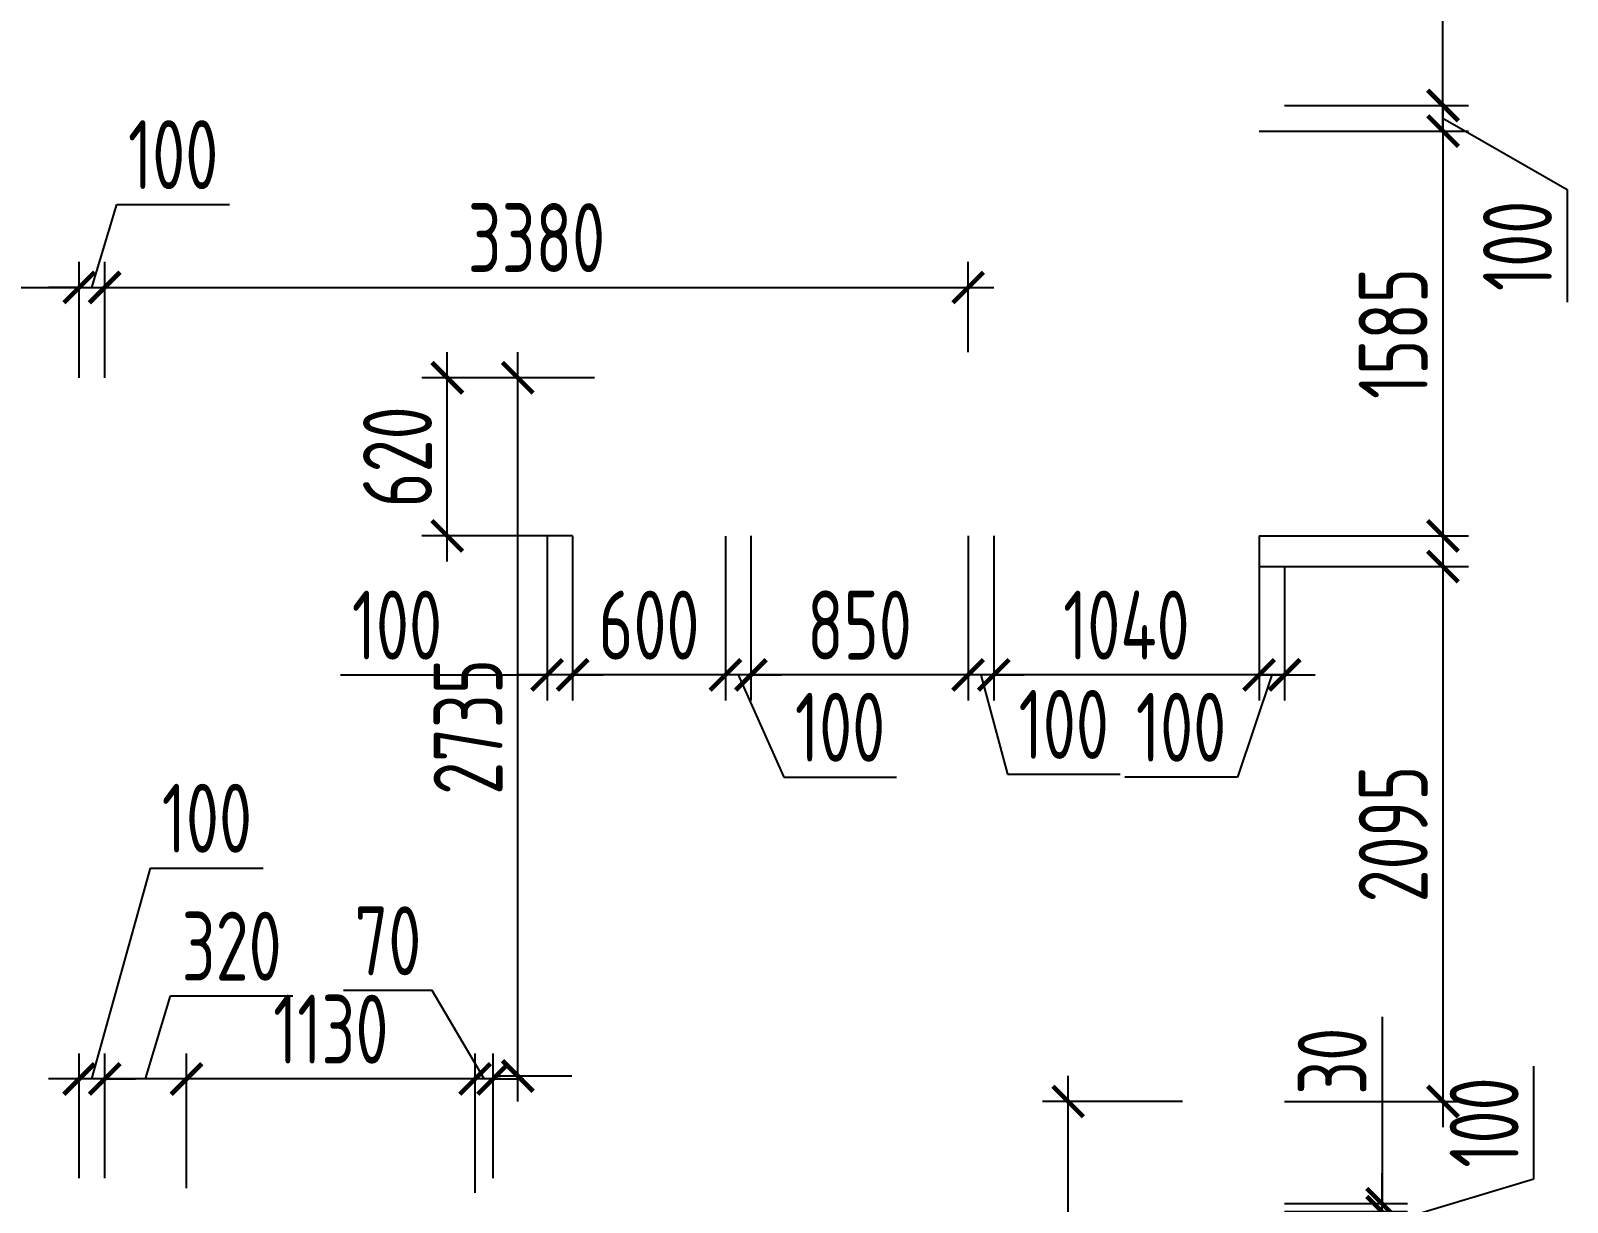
# Model space of a CAD drawing. Header units: millimetres. Extents: x -350007 to 536090, y -888 to 198380.
# Drawn here: x -204945 to -198927, y 106406 to 110994 of the extents above; entities that cross this region are included whole.
import ezdxf

# ---------------------------------------------------------------- set-up
doc = ezdxf.new("R2010")
doc.units = ezdxf.units.MM
doc.layers.add('АР_Размеры нов.', color=15, linetype='Continuous', lineweight=0)
doc.styles.add('ISOCPEUR', font='isocpeur.ttf', dxfattribs={"width": 0.7})
doc.dimstyles.new('R_100', dxfattribs={"dimtxt": 270, "dimasz": 120, "dimexe": 100, "dimexo": 0, "dimgap": 60, "dimtad": 1, "dimdec": 0, "dimrnd": 5, "dimzin": 0, "dimdsep": 46, "dimtxsty": 'ISOCPEUR', "dimblk": 'ARCHTICK', "dimcen": 0, "dimdle": 100, "dimclrd": 256, "dimclre": 256, "dimclrt": 256, "dimadec": 0, "dimazin": 0, "dimtfac": 2, "dimtdec": 0, "dimtofl": 0, "dimtmove": 1, "dimatfit": 3, "dimfxl": 1, "dimtvp": 3, "dimtolj": 1, "dimtzin": 0, "dimarcsym": 0})

# ---------------------------------------------------------------- blocks, each defined once
blk = doc.blocks.new('_ArchTick')
at = {"color": 0, "linetype": 'ByBlock', "const_width": 0.15}
blk.add_lwpolyline([(-0.5, -0.5), (0.5, 0.5)], dxfattribs=at)
blk = doc.blocks.new('*D2553')
at = {"layer": 'Defpoints', "color": 0, "ltscale": 100, "transparency": 16777216}
for p in [(-204334.4, 106888.9), (-204334.4, 106461.5), (-203204.4, 106443)]:
    blk.add_point(p, dxfattribs=at)
at = {"layer": 'АР_Размеры нов.', "lineweight": -2, "ltscale": 100, "transparency": 16777216}
for p, q in [((-204334.4, 106461.5), (-204334.4, 106988.9)), ((-203204.4, 106443), (-203204.4, 106988.9)), ((-203104.4, 106888.9), (-204434.4, 106888.9))]:
    blk.add_line(p, q, dxfattribs=at)
at = {"layer": 'АР_Размеры нов.', "lineweight": -2, "ltscale": 100, "transparency": 16777216, "xscale": 120, "yscale": 120, "zscale": 120, "rotation": 180}
blk.add_blockref('_ArchTick', (-204334.4, 106888.9), dxfattribs=at)
at = {"layer": 'АР_Размеры нов.', "lineweight": -2, "ltscale": 100, "transparency": 16777216, "xscale": 120, "yscale": 120, "zscale": 120}
blk.add_blockref('_ArchTick', (-203204.4, 106888.9), dxfattribs=at)
at = {"layer": 'АР_Размеры нов.', "ltscale": 100, "transparency": 16777216, "insert": (-203769.4, 107083.9), "char_height": 270, "attachment_point": 5, "style": 'ISOCPEUR'}
blk.add_mtext('\\A1;1130', dxfattribs=at)
blk = doc.blocks.new('*D2554')
at = {"layer": 'Defpoints', "color": 0, "ltscale": 100, "transparency": 16777216}
for p in [(-203204.4, 106888.9), (-203204.4, 106500.7), (-203133.9, 106500.7)]:
    blk.add_point(p, dxfattribs=at)
at = {"layer": 'АР_Размеры нов.', "lineweight": -2, "ltscale": 100, "transparency": 16777216}
for p, q in [((-203372.4, 107235), (-203719.2, 107235)), ((-203169.1, 106888.9), (-203372.4, 107235)), ((-203204.4, 106500.7), (-203204.4, 106988.9)), ((-203133.9, 106500.7), (-203133.9, 106988.9)), ((-203204.4, 106888.9), (-203324.4, 106888.9)), ((-203133.9, 106888.9), (-203204.4, 106888.9)), ((-203133.9, 106888.9), (-203013.9, 106888.9))]:
    blk.add_line(p, q, dxfattribs=at)
at = {"layer": 'АР_Размеры нов.', "lineweight": -2, "ltscale": 100, "transparency": 16777216, "xscale": 120, "yscale": 120, "zscale": 120}
blk.add_blockref('_ArchTick', (-203204.4, 106888.9), dxfattribs=at)
at = {"layer": 'АР_Размеры нов.', "lineweight": -2, "ltscale": 100, "transparency": 16777216, "xscale": 120, "yscale": 120, "zscale": 120, "rotation": 180}
blk.add_blockref('_ArchTick', (-203133.9, 106888.9), dxfattribs=at)
at = {"layer": 'АР_Размеры нов.', "ltscale": 100, "transparency": 16777216, "insert": (-203545.8, 107430), "char_height": 270, "attachment_point": 5, "style": 'ISOCPEUR'}
blk.add_mtext('\\A1;70', dxfattribs=at)
blk = doc.blocks.new('*D3037')
at = {"layer": 'Defpoints', "color": 0, "ltscale": 500, "transparency": 16777216}
for p in [(-204654.8, 106888.9), (-204654.8, 106500.7), (-204334.4, 106461.5)]:
    blk.add_point(p, dxfattribs=at)
at = {"layer": 'АР_Размеры нов.', "lineweight": -2, "ltscale": 500, "transparency": 16777216}
for p, q in [((-204494.6, 106888.9), (-204397.1, 107213.9)), ((-204397.1, 107213.9), (-203918, 107213.9)), ((-204654.8, 106500.7), (-204654.8, 106988.9)), ((-204334.4, 106461.5), (-204334.4, 106988.9)), ((-204234.4, 106888.9), (-204754.8, 106888.9))]:
    blk.add_line(p, q, dxfattribs=at)
at = {"layer": 'АР_Размеры нов.', "lineweight": -2, "ltscale": 500, "transparency": 16777216, "xscale": 120, "yscale": 120, "zscale": 120, "rotation": 180}
blk.add_blockref('_ArchTick', (-204654.8, 106888.9), dxfattribs=at)
at = {"layer": 'АР_Размеры нов.', "lineweight": -2, "ltscale": 500, "transparency": 16777216, "xscale": 120, "yscale": 120, "zscale": 120}
blk.add_blockref('_ArchTick', (-204334.4, 106888.9), dxfattribs=at)
at = {"layer": 'АР_Размеры нов.', "lineweight": 13, "ltscale": 500, "transparency": 16777216, "insert": (-204157.6, 107408.9), "char_height": 270, "attachment_point": 5, "style": 'ISOCPEUR'}
blk.add_mtext('\\A1;320', dxfattribs=at)
blk = doc.blocks.new('*D3038')
at = {"layer": 'Defpoints', "color": 0, "ltscale": 500, "transparency": 16777216}
for p in [(-204754.8, 106888.9), (-204754.8, 106500.7), (-204654.8, 106500.7)]:
    blk.add_point(p, dxfattribs=at)
at = {"layer": 'АР_Размеры нов.', "lineweight": -2, "ltscale": 500, "transparency": 16777216}
for p, q in [((-204704.8, 106888.9), (-204475.2, 107714.9)), ((-204475.2, 107714.9), (-204033.9, 107714.9)), ((-204754.8, 106500.7), (-204754.8, 106988.9)), ((-204654.8, 106500.7), (-204654.8, 106988.9)), ((-204754.8, 106888.9), (-204874.8, 106888.9)), ((-204654.8, 106888.9), (-204754.8, 106888.9)), ((-204654.8, 106888.9), (-204534.8, 106888.9))]:
    blk.add_line(p, q, dxfattribs=at)
at = {"layer": 'АР_Размеры нов.', "lineweight": -2, "ltscale": 500, "transparency": 16777216, "xscale": 120, "yscale": 120, "zscale": 120}
blk.add_blockref('_ArchTick', (-204754.8, 106888.9), dxfattribs=at)
at = {"layer": 'АР_Размеры нов.', "lineweight": -2, "ltscale": 500, "transparency": 16777216, "xscale": 120, "yscale": 120, "zscale": 120, "rotation": 180}
blk.add_blockref('_ArchTick', (-204654.8, 106888.9), dxfattribs=at)
at = {"layer": 'АР_Размеры нов.', "lineweight": 13, "ltscale": 500, "transparency": 16777216, "insert": (-204254.6, 107909.9), "char_height": 270, "attachment_point": 5, "style": 'ISOCPEUR'}
blk.add_mtext('\\A1;100', dxfattribs=at)
blk = doc.blocks.new('*D3069')
at = {"layer": 'Defpoints', "color": 0, "ltscale": 500, "transparency": 16777216}
for p in [(-201173.4, 109015.3), (-200133.9, 109015.3), (-201173.4, 108471.2)]:
    blk.add_point(p, dxfattribs=at)
at = {"layer": 'АР_Размеры нов.', "lineweight": -2, "ltscale": 500, "transparency": 16777216}
for p, q in [((-201173.4, 109015.3), (-201173.4, 108371.2)), ((-200133.9, 109015.3), (-200133.9, 108371.2)), ((-200033.9, 108471.2), (-201273.4, 108471.2))]:
    blk.add_line(p, q, dxfattribs=at)
at = {"layer": 'АР_Размеры нов.', "lineweight": -2, "ltscale": 500, "transparency": 16777216, "xscale": 120, "yscale": 120, "zscale": 120, "rotation": 180}
blk.add_blockref('_ArchTick', (-201173.4, 108471.2), dxfattribs=at)
at = {"layer": 'АР_Размеры нов.', "lineweight": -2, "ltscale": 500, "transparency": 16777216, "xscale": 120, "yscale": 120, "zscale": 120}
blk.add_blockref('_ArchTick', (-200133.9, 108471.2), dxfattribs=at)
at = {"layer": 'АР_Размеры нов.', "lineweight": 13, "ltscale": 500, "transparency": 16777216, "insert": (-200653.7, 108666.2), "char_height": 270, "attachment_point": 5, "style": 'ISOCPEUR'}
blk.add_mtext('\\A1;1040', dxfattribs=at)
blk = doc.blocks.new('*D3070')
at = {"layer": 'Defpoints', "color": 0, "ltscale": 500, "transparency": 16777216}
for p in [(-202124.1, 109015.3), (-201273.4, 109015.3), (-202124.1, 108471.2)]:
    blk.add_point(p, dxfattribs=at)
at = {"layer": 'АР_Размеры нов.', "lineweight": -2, "ltscale": 500, "transparency": 16777216}
for p, q in [((-202124.1, 109015.3), (-202124.1, 108371.2)), ((-201273.4, 109015.3), (-201273.4, 108371.2)), ((-201173.4, 108471.2), (-202224.1, 108471.2))]:
    blk.add_line(p, q, dxfattribs=at)
at = {"layer": 'АР_Размеры нов.', "lineweight": -2, "ltscale": 500, "transparency": 16777216, "xscale": 120, "yscale": 120, "zscale": 120, "rotation": 180}
blk.add_blockref('_ArchTick', (-202124.1, 108471.2), dxfattribs=at)
at = {"layer": 'АР_Размеры нов.', "lineweight": -2, "ltscale": 500, "transparency": 16777216, "xscale": 120, "yscale": 120, "zscale": 120}
blk.add_blockref('_ArchTick', (-201273.4, 108471.2), dxfattribs=at)
at = {"layer": 'АР_Размеры нов.', "lineweight": 13, "ltscale": 500, "transparency": 16777216, "insert": (-201698.8, 108666.2), "char_height": 270, "attachment_point": 5, "style": 'ISOCPEUR'}
blk.add_mtext('\\A1;850', dxfattribs=at)
blk = doc.blocks.new('*D3071')
at = {"layer": 'Defpoints', "color": 0, "ltscale": 500, "transparency": 16777216}
for p in [(-202224.1, 109014.7), (-202124.1, 109015.3), (-202224.1, 108471.2)]:
    blk.add_point(p, dxfattribs=at)
at = {"layer": 'АР_Размеры нов.', "lineweight": -2, "ltscale": 500, "transparency": 16777216}
for p, q in [((-202224.1, 109014.7), (-202224.1, 108371.2)), ((-202124.1, 109015.3), (-202124.1, 108371.2)), ((-202224.1, 108471.2), (-202344.1, 108471.2)), ((-202124.1, 108471.2), (-202224.1, 108471.2)), ((-202174.1, 108471.2), (-201995.6, 108071.2)), ((-202124.1, 108471.2), (-202004.1, 108471.2)), ((-201995.6, 108071.2), (-201554.3, 108071.2))]:
    blk.add_line(p, q, dxfattribs=at)
at = {"layer": 'АР_Размеры нов.', "lineweight": -2, "ltscale": 500, "transparency": 16777216, "xscale": 120, "yscale": 120, "zscale": 120}
blk.add_blockref('_ArchTick', (-202224.1, 108471.2), dxfattribs=at)
at = {"layer": 'АР_Размеры нов.', "lineweight": -2, "ltscale": 500, "transparency": 16777216, "xscale": 120, "yscale": 120, "zscale": 120, "rotation": 180}
blk.add_blockref('_ArchTick', (-202124.1, 108471.2), dxfattribs=at)
at = {"layer": 'АР_Размеры нов.', "lineweight": 13, "ltscale": 500, "transparency": 16777216, "insert": (-201775, 108266.2), "char_height": 270, "attachment_point": 5, "style": 'ISOCPEUR'}
blk.add_mtext('\\A1;100', dxfattribs=at)
blk = doc.blocks.new('*D3072')
at = {"layer": 'Defpoints', "color": 0, "ltscale": 500, "transparency": 16777216}
for p in [(-202822.4, 109015.3), (-202224.1, 109014.7), (-202822.4, 108471.2)]:
    blk.add_point(p, dxfattribs=at)
at = {"layer": 'АР_Размеры нов.', "lineweight": -2, "ltscale": 500, "transparency": 16777216}
for p, q in [((-202822.4, 109015.3), (-202822.4, 108371.2)), ((-202224.1, 109014.7), (-202224.1, 108371.2)), ((-202124.1, 108471.2), (-202922.4, 108471.2))]:
    blk.add_line(p, q, dxfattribs=at)
at = {"layer": 'АР_Размеры нов.', "lineweight": -2, "ltscale": 500, "transparency": 16777216, "xscale": 120, "yscale": 120, "zscale": 120, "rotation": 180}
blk.add_blockref('_ArchTick', (-202822.4, 108471.2), dxfattribs=at)
at = {"layer": 'АР_Размеры нов.', "lineweight": -2, "ltscale": 500, "transparency": 16777216, "xscale": 120, "yscale": 120, "zscale": 120}
blk.add_blockref('_ArchTick', (-202224.1, 108471.2), dxfattribs=at)
at = {"layer": 'АР_Размеры нов.', "lineweight": 13, "ltscale": 500, "transparency": 16777216, "insert": (-202523.3, 108666.2), "char_height": 270, "attachment_point": 5, "style": 'ISOCPEUR'}
blk.add_mtext('\\A1;600', dxfattribs=at)
blk = doc.blocks.new('*D3073')
at = {"layer": 'Defpoints', "color": 0, "ltscale": 500, "transparency": 16777216}
for p in [(-202922.4, 109015.3), (-202822.4, 109015.3), (-202922.4, 108471.2)]:
    blk.add_point(p, dxfattribs=at)
at = {"layer": 'АР_Размеры нов.', "lineweight": -2, "ltscale": 500, "transparency": 16777216}
for p, q in [((-202922.4, 109015.3), (-202922.4, 108371.2)), ((-202822.4, 109015.3), (-202822.4, 108371.2)), ((-203731.1, 108471.2), (-202922.4, 108471.2)), ((-202922.4, 108471.2), (-203042.4, 108471.2)), ((-202822.4, 108471.2), (-202922.4, 108471.2)), ((-202822.4, 108471.2), (-202702.4, 108471.2))]:
    blk.add_line(p, q, dxfattribs=at)
at = {"layer": 'АР_Размеры нов.', "lineweight": -2, "ltscale": 500, "transparency": 16777216, "xscale": 120, "yscale": 120, "zscale": 120}
blk.add_blockref('_ArchTick', (-202922.4, 108471.2), dxfattribs=at)
at = {"layer": 'АР_Размеры нов.', "lineweight": -2, "ltscale": 500, "transparency": 16777216, "xscale": 120, "yscale": 120, "zscale": 120, "rotation": 180}
blk.add_blockref('_ArchTick', (-202822.4, 108471.2), dxfattribs=at)
at = {"layer": 'АР_Размеры нов.', "lineweight": 13, "ltscale": 500, "transparency": 16777216, "insert": (-203510.5, 108666.2), "char_height": 270, "attachment_point": 5, "style": 'ISOCPEUR'}
blk.add_mtext('\\A1;100', dxfattribs=at)
blk = doc.blocks.new('*D3074')
at = {"layer": 'Defpoints', "color": 0, "ltscale": 500, "transparency": 16777216}
for p in [(-203313.1, 109634.7), (-202822.4, 109634.7), (-202822.4, 109015.3)]:
    blk.add_point(p, dxfattribs=at)
at = {"layer": 'АР_Размеры нов.', "lineweight": -2, "ltscale": 500, "transparency": 16777216}
for p, q in [((-203313.1, 108915.3), (-203313.1, 109734.7)), ((-202822.4, 109634.7), (-203413.1, 109634.7)), ((-202822.4, 109015.3), (-203413.1, 109015.3))]:
    blk.add_line(p, q, dxfattribs=at)
at = {"layer": 'АР_Размеры нов.', "lineweight": -2, "ltscale": 500, "transparency": 16777216, "xscale": 120, "yscale": 120, "zscale": 120}
for p, rotation in [((-203313.1, 109634.7), 90), ((-203313.1, 109015.3), 270)]:
    blk.add_blockref('_ArchTick', p, dxfattribs=dict(at, rotation=rotation))
at = {"layer": 'АР_Размеры нов.', "lineweight": 13, "ltscale": 500, "transparency": 16777216, "insert": (-203508.1, 109325), "char_height": 270, "attachment_point": 5, "rotation": 90, "style": 'ISOCPEUR'}
blk.add_mtext('\\A1;620', dxfattribs=at)
blk = doc.blocks.new('*D3075')
at = {"layer": 'Defpoints', "color": 0, "ltscale": 500, "transparency": 16777216}
for p in [(-200133.9, 110600.9), (-200133.9, 109015.3), (-199413.8, 109015.3)]:
    blk.add_point(p, dxfattribs=at)
at = {"layer": 'АР_Размеры нов.', "lineweight": -2, "ltscale": 500, "transparency": 16777216}
for p, q in [((-199413.8, 110700.9), (-199413.8, 108915.3)), ((-200133.9, 110600.9), (-199313.8, 110600.9)), ((-200133.9, 109015.3), (-199313.8, 109015.3))]:
    blk.add_line(p, q, dxfattribs=at)
at = {"layer": 'АР_Размеры нов.', "lineweight": -2, "ltscale": 500, "transparency": 16777216, "xscale": 120, "yscale": 120, "zscale": 120}
for p, rotation in [((-199413.8, 110600.9), 90), ((-199413.8, 109015.3), 270)]:
    blk.add_blockref('_ArchTick', p, dxfattribs=dict(at, rotation=rotation))
at = {"layer": 'АР_Размеры нов.', "lineweight": 13, "ltscale": 500, "transparency": 16777216, "insert": (-199608.8, 109808.1), "char_height": 270, "attachment_point": 5, "rotation": 90, "style": 'ISOCPEUR'}
blk.add_mtext('\\A1;1585', dxfattribs=at)
blk = doc.blocks.new('*D3076')
at = {"layer": 'Defpoints', "color": 0, "ltscale": 500, "transparency": 16777216}
for p in [(-200033.9, 110700.9), (-199413.8, 110700.9), (-200133.9, 110600.9)]:
    blk.add_point(p, dxfattribs=at)
at = {"layer": 'АР_Размеры нов.', "lineweight": -2, "ltscale": 500, "transparency": 16777216}
for p, q in [((-199413.8, 110700.9), (-199413.8, 110820.9)), ((-200033.9, 110700.9), (-199313.8, 110700.9)), ((-199413.8, 110600.9), (-199413.8, 110700.9)), ((-199413.8, 110650.9), (-198927.1, 110371.9)), ((-200133.9, 110600.9), (-199313.8, 110600.9)), ((-199413.8, 110600.9), (-199413.8, 110480.9)), ((-198927.1, 110371.9), (-198927.1, 109930.6))]:
    blk.add_line(p, q, dxfattribs=at)
at = {"layer": 'АР_Размеры нов.', "lineweight": -2, "ltscale": 500, "transparency": 16777216, "xscale": 120, "yscale": 120, "zscale": 120}
for p, rotation in [((-199413.8, 110700.9), 270), ((-199413.8, 110600.9), 90)]:
    blk.add_blockref('_ArchTick', p, dxfattribs=dict(at, rotation=rotation))
at = {"layer": 'АР_Размеры нов.', "lineweight": 13, "ltscale": 500, "transparency": 16777216, "insert": (-199122.1, 110151.2), "char_height": 270, "attachment_point": 5, "rotation": 90, "style": 'ISOCPEUR'}
blk.add_mtext('\\A1;100', dxfattribs=at)
blk = doc.blocks.new('*D3077')
at = {"layer": 'Defpoints', "color": 0, "ltscale": 500, "transparency": 16777216}
for p in [(-200033.9, 112400.7), (-199413.8, 112400.7), (-200033.9, 110700.9)]:
    blk.add_point(p, dxfattribs=at)
at = {"layer": 'АР_Размеры нов.', "lineweight": -2, "ltscale": 500, "transparency": 16777216}
for p, q in [((-199413.8, 110600.9), (-199413.8, 112500.7)), ((-200033.9, 112400.7), (-199313.8, 112400.7)), ((-200033.9, 110700.9), (-199313.8, 110700.9))]:
    blk.add_line(p, q, dxfattribs=at)
at = {"layer": 'АР_Размеры нов.', "lineweight": -2, "ltscale": 500, "transparency": 16777216, "xscale": 120, "yscale": 120, "zscale": 120}
for p, rotation in [((-199413.8, 112400.7), 90), ((-199413.8, 110700.9), 270)]:
    blk.add_blockref('_ArchTick', p, dxfattribs=dict(at, rotation=rotation))
at = {"layer": 'АР_Размеры нов.', "lineweight": 13, "ltscale": 500, "transparency": 16777216, "insert": (-199608.8, 111550.8), "char_height": 270, "attachment_point": 5, "rotation": 90, "style": 'ISOCPEUR'}
blk.add_mtext('\\A1;1700', dxfattribs=at)
blk = doc.blocks.new('*D2349')
at = {"layer": 'Defpoints', "color": 0, "ltscale": 500, "transparency": 16777216}
for p in [(-200133.9, 108895.3), (-200033.9, 108895.3), (-200033.9, 108471.2)]:
    blk.add_point(p, dxfattribs=at)
at = {"layer": 'АР_Размеры нов.', "lineweight": -2, "ltscale": 500, "transparency": 16777216}
for p, q in [((-200133.9, 108895.3), (-200133.9, 108371.2)), ((-200033.9, 108895.3), (-200033.9, 108371.2)), ((-200133.9, 108471.2), (-200253.9, 108471.2)), ((-200083.9, 108471.2), (-200218.9, 108071.2)), ((-200133.9, 108471.2), (-200033.9, 108471.2)), ((-200033.9, 108471.2), (-199913.9, 108471.2)), ((-200218.9, 108071.2), (-200660.2, 108071.2))]:
    blk.add_line(p, q, dxfattribs=at)
at = {"layer": 'АР_Размеры нов.', "lineweight": -2, "ltscale": 500, "transparency": 16777216, "xscale": 120, "yscale": 120, "zscale": 120}
blk.add_blockref('_ArchTick', (-200133.9, 108471.2), dxfattribs=at)
at = {"layer": 'АР_Размеры нов.', "lineweight": -2, "ltscale": 500, "transparency": 16777216, "xscale": 120, "yscale": 120, "zscale": 120, "rotation": 180}
blk.add_blockref('_ArchTick', (-200033.9, 108471.2), dxfattribs=at)
at = {"layer": 'АР_Размеры нов.', "lineweight": 13, "ltscale": 500, "transparency": 16777216, "insert": (-200439.5, 108266.2), "char_height": 270, "attachment_point": 5, "style": 'ISOCPEUR'}
blk.add_mtext('\\A1;100', dxfattribs=at)
blk = doc.blocks.new('*D2350')
at = {"layer": 'Defpoints', "color": 0, "ltscale": 500, "transparency": 16777216}
for p in [(-201273.4, 109015.3), (-201173.4, 109015.3), (-201273.4, 108471.2)]:
    blk.add_point(p, dxfattribs=at)
at = {"layer": 'АР_Размеры нов.', "lineweight": -2, "ltscale": 500, "transparency": 16777216}
for p, q in [((-201273.4, 109015.3), (-201273.4, 108371.2)), ((-201173.4, 109015.3), (-201173.4, 108371.2)), ((-201273.4, 108471.2), (-201393.4, 108471.2)), ((-201173.4, 108471.2), (-201273.4, 108471.2)), ((-201223.4, 108471.2), (-201119.5, 108082.3)), ((-201173.4, 108471.2), (-201053.4, 108471.2)), ((-201119.5, 108082.3), (-200678.2, 108082.3))]:
    blk.add_line(p, q, dxfattribs=at)
at = {"layer": 'АР_Размеры нов.', "lineweight": -2, "ltscale": 500, "transparency": 16777216, "xscale": 120, "yscale": 120, "zscale": 120}
blk.add_blockref('_ArchTick', (-201273.4, 108471.2), dxfattribs=at)
at = {"layer": 'АР_Размеры нов.', "lineweight": -2, "ltscale": 500, "transparency": 16777216, "xscale": 120, "yscale": 120, "zscale": 120, "rotation": 180}
blk.add_blockref('_ArchTick', (-201173.4, 108471.2), dxfattribs=at)
at = {"layer": 'АР_Размеры нов.', "lineweight": 13, "ltscale": 500, "transparency": 16777216, "insert": (-200898.9, 108277.3), "char_height": 270, "attachment_point": 5, "style": 'ISOCPEUR'}
blk.add_mtext('\\A1;100', dxfattribs=at)
blk = doc.blocks.new('*D3114')
at = {"layer": 'Defpoints', "color": 0, "transparency": 16777216}
for p in [(-204754.8, 109988.4), (-205694.8, 109634.7), (-204754.8, 109634.7)]:
    blk.add_point(p, dxfattribs=at)
at = {"layer": 'АР_Размеры нов.', "lineweight": -2, "transparency": 16777216}
for p, q in [((-205694.8, 109634.7), (-205694.8, 110088.4)), ((-204754.8, 109634.7), (-204754.8, 110088.4)), ((-205794.8, 109988.4), (-204654.8, 109988.4))]:
    blk.add_line(p, q, dxfattribs=at)
at = {"layer": 'АР_Размеры нов.', "lineweight": -2, "transparency": 16777216, "xscale": 120, "yscale": 120, "zscale": 120, "rotation": 180}
blk.add_blockref('_ArchTick', (-205694.8, 109988.4), dxfattribs=at)
at = {"layer": 'АР_Размеры нов.', "lineweight": -2, "transparency": 16777216, "xscale": 120, "yscale": 120, "zscale": 120}
blk.add_blockref('_ArchTick', (-204754.8, 109988.4), dxfattribs=at)
at = {"layer": 'АР_Размеры нов.', "transparency": 16777216, "insert": (-205224.8, 110183.4), "char_height": 270, "attachment_point": 5, "style": 'ISOCPEUR'}
blk.add_mtext('\\A1;940', dxfattribs=at)
blk = doc.blocks.new('*D3115')
at = {"layer": 'Defpoints', "color": 0, "transparency": 16777216}
for p in [(-204654.8, 109988.4), (-204754.8, 109634.7), (-204654.8, 109634.7)]:
    blk.add_point(p, dxfattribs=at)
at = {"layer": 'АР_Размеры нов.', "lineweight": -2, "transparency": 16777216}
for p, q in [((-204704.8, 109988.4), (-204607.3, 110313.4)), ((-204607.3, 110313.4), (-204166, 110313.4)), ((-204754.8, 109634.7), (-204754.8, 110088.4)), ((-204654.8, 109634.7), (-204654.8, 110088.4)), ((-204754.8, 109988.4), (-204874.8, 109988.4)), ((-204754.8, 109988.4), (-204654.8, 109988.4)), ((-204654.8, 109988.4), (-204534.8, 109988.4))]:
    blk.add_line(p, q, dxfattribs=at)
at = {"layer": 'АР_Размеры нов.', "lineweight": -2, "transparency": 16777216, "xscale": 120, "yscale": 120, "zscale": 120}
blk.add_blockref('_ArchTick', (-204754.8, 109988.4), dxfattribs=at)
at = {"layer": 'АР_Размеры нов.', "lineweight": -2, "transparency": 16777216, "xscale": 120, "yscale": 120, "zscale": 120, "rotation": 180}
blk.add_blockref('_ArchTick', (-204654.8, 109988.4), dxfattribs=at)
at = {"layer": 'АР_Размеры нов.', "transparency": 16777216, "insert": (-204386.7, 110508.4), "char_height": 270, "attachment_point": 5, "style": 'ISOCPEUR'}
blk.add_mtext('\\A1;100', dxfattribs=at)
blk = doc.blocks.new('*D3116')
at = {"layer": 'Defpoints', "color": 0, "transparency": 16777216}
for p in [(-201273.4, 109988.4), (-201273.4, 109734.7), (-204654.8, 109634.7)]:
    blk.add_point(p, dxfattribs=at)
at = {"layer": 'АР_Размеры нов.', "lineweight": -2, "transparency": 16777216}
for p, q in [((-204654.8, 109634.7), (-204654.8, 110088.4)), ((-201273.4, 109734.7), (-201273.4, 110088.4)), ((-204754.8, 109988.4), (-201173.4, 109988.4))]:
    blk.add_line(p, q, dxfattribs=at)
at = {"layer": 'АР_Размеры нов.', "lineweight": -2, "transparency": 16777216, "xscale": 120, "yscale": 120, "zscale": 120, "rotation": 180}
blk.add_blockref('_ArchTick', (-204654.8, 109988.4), dxfattribs=at)
at = {"layer": 'АР_Размеры нов.', "lineweight": -2, "transparency": 16777216, "xscale": 120, "yscale": 120, "zscale": 120}
blk.add_blockref('_ArchTick', (-201273.4, 109988.4), dxfattribs=at)
at = {"layer": 'АР_Размеры нов.', "transparency": 16777216, "insert": (-202964.1, 110183.4), "char_height": 270, "attachment_point": 5, "style": 'ISOCPEUR'}
blk.add_mtext('\\A1;3380', dxfattribs=at)
blk = doc.blocks.new('*D3117')
at = {"layer": 'Defpoints', "color": 0, "transparency": 16777216}
for p in [(-200133.9, 108895.3), (-200033.9, 106800.7), (-199413.8, 106800.7)]:
    blk.add_point(p, dxfattribs=at)
at = {"layer": 'АР_Размеры нов.', "lineweight": -2, "transparency": 16777216}
for p, q in [((-199413.8, 108995.3), (-199413.8, 106700.7)), ((-200133.9, 108895.3), (-199313.8, 108895.3)), ((-200033.9, 106800.7), (-199313.8, 106800.7))]:
    blk.add_line(p, q, dxfattribs=at)
at = {"layer": 'АР_Размеры нов.', "lineweight": -2, "transparency": 16777216, "xscale": 120, "yscale": 120, "zscale": 120}
for p, rotation in [((-199413.8, 108895.3), 90), ((-199413.8, 106800.7), 270)]:
    blk.add_blockref('_ArchTick', p, dxfattribs=dict(at, rotation=rotation))
at = {"layer": 'АР_Размеры нов.', "transparency": 16777216, "insert": (-199608.8, 107848), "char_height": 270, "attachment_point": 5, "rotation": 90, "style": 'ISOCPEUR'}
blk.add_mtext('\\A1;2095', dxfattribs=at)
blk = doc.blocks.new('*D3128')
at = {"layer": 'Defpoints', "color": 0, "transparency": 16777216}
for p in [(-200881.8, 106800.7), (-200433.9, 106800.7), (-200433.9, 100500.7)]:
    blk.add_point(p, dxfattribs=at)
at = {"layer": 'АР_Размеры нов.', "lineweight": -2, "transparency": 16777216}
for p, q in [((-200881.8, 100400.7), (-200881.8, 106900.7)), ((-200433.9, 106800.7), (-200981.8, 106800.7)), ((-200433.9, 100500.7), (-200981.8, 100500.7))]:
    blk.add_line(p, q, dxfattribs=at)
at = {"layer": 'АР_Размеры нов.', "lineweight": -2, "transparency": 16777216, "xscale": 120, "yscale": 120, "zscale": 120}
for p, rotation in [((-200881.8, 106800.7), 90), ((-200881.8, 100500.7), 270)]:
    blk.add_blockref('_ArchTick', p, dxfattribs=dict(at, rotation=rotation))
at = {"layer": 'АР_Размеры нов.', "transparency": 16777216, "insert": (-201076.8, 103650.7), "char_height": 270, "attachment_point": 5, "rotation": 90, "style": 'ISOCPEUR'}
blk.add_mtext('\\A1;6300', dxfattribs=at)
blk = doc.blocks.new('*D4042')
at = {"layer": 'Defpoints', "color": 0, "transparency": 16777216}
for p in [(-200033.9, 106369.4), (-199652.6, 106369.4), (-200033.9, 106269.4)]:
    blk.add_point(p, dxfattribs=at)
at = {"layer": 'АР_Размеры нов.', "lineweight": -2, "transparency": 16777216}
for p, q in [((-199057.6, 106497.9), (-199057.6, 106939.2)), ((-199652.6, 106319.4), (-199057.6, 106497.9)), ((-199652.6, 106369.4), (-199652.6, 106489.4)), ((-200033.9, 106369.4), (-199552.6, 106369.4)), ((-199652.6, 106269.4), (-199652.6, 106369.4)), ((-200033.9, 106269.4), (-199552.6, 106269.4)), ((-199652.6, 106269.4), (-199652.6, 106149.4))]:
    blk.add_line(p, q, dxfattribs=at)
at = {"layer": 'АР_Размеры нов.', "lineweight": -2, "transparency": 16777216, "xscale": 120, "yscale": 120, "zscale": 120}
for p, rotation in [((-199652.6, 106369.4), 270), ((-199652.6, 106269.4), 90)]:
    blk.add_blockref('_ArchTick', p, dxfattribs=dict(at, rotation=rotation))
at = {"layer": 'АР_Размеры нов.', "transparency": 16777216, "insert": (-199252.6, 106718.5), "char_height": 270, "attachment_point": 5, "rotation": 90, "style": 'ISOCPEUR'}
blk.add_mtext('\\A1;100', dxfattribs=at)
blk = doc.blocks.new('*D4043')
at = {"layer": 'Defpoints', "color": 0, "transparency": 16777216}
for p in [(-200033.9, 106400.7), (-199652.6, 106400.7), (-200033.9, 106369.4)]:
    blk.add_point(p, dxfattribs=at)
at = {"layer": 'АР_Размеры нов.', "lineweight": -2, "transparency": 16777216}
for p, q in [((-199652.6, 107131.9), (-199652.6, 106400.7)), ((-199652.6, 106400.7), (-199652.6, 106520.7)), ((-200033.9, 106400.7), (-199552.6, 106400.7)), ((-199652.6, 106369.4), (-199652.6, 106400.7)), ((-200033.9, 106369.4), (-199552.6, 106369.4)), ((-199652.6, 106369.4), (-199652.6, 106249.4))]:
    blk.add_line(p, q, dxfattribs=at)
at = {"layer": 'АР_Размеры нов.', "lineweight": -2, "transparency": 16777216, "xscale": 120, "yscale": 120, "zscale": 120}
for p, rotation in [((-199652.6, 106400.7), 270), ((-199652.6, 106369.4), 90)]:
    blk.add_blockref('_ArchTick', p, dxfattribs=dict(at, rotation=rotation))
at = {"layer": 'АР_Размеры нов.', "transparency": 16777216, "insert": (-199847.6, 106958.5), "char_height": 270, "attachment_point": 5, "rotation": 90, "style": 'ISOCPEUR'}
blk.add_mtext('\\A1;30', dxfattribs=at)
blk = doc.blocks.new('*D4044')
at = {"layer": 'Defpoints', "color": 0, "transparency": 16777216}
for p in [(-203037, 109634.7), (-202737.2, 109634.7), (-202824.9, 106900.6)]:
    blk.add_point(p, dxfattribs=at)
at = {"layer": 'АР_Размеры нов.', "lineweight": -2, "transparency": 16777216}
for p, q in [((-203037, 106800.6), (-203037, 109734.7)), ((-202737.2, 109634.7), (-203137, 109634.7)), ((-202824.9, 106900.6), (-203137, 106900.6))]:
    blk.add_line(p, q, dxfattribs=at)
at = {"layer": 'АР_Размеры нов.', "lineweight": -2, "transparency": 16777216, "xscale": 120, "yscale": 120, "zscale": 120}
for p, rotation in [((-203037, 109634.7), 90), ((-203037, 106900.6), 270)]:
    blk.add_blockref('_ArchTick', p, dxfattribs=dict(at, rotation=rotation))
at = {"layer": 'АР_Размеры нов.', "transparency": 16777216, "insert": (-203232, 108267.7), "char_height": 270, "attachment_point": 5, "rotation": 90, "style": 'ISOCPEUR'}
blk.add_mtext('\\A1;2735', dxfattribs=at)

msp = doc.modelspace()

# ---------------------------------------------------------------- dimensions: what is measured, and where the dimension line sits
at = {"layer": 'АР_Размеры нов.', "lineweight": 13, "ltscale": 500}
for base, p1, p2, picture, middle in [((-199413.8, 112400.7), (-200033.9, 110700.9), (-200033.9, 112400.7), '*D3077', (-199608.8, 111550.8)), ((-199413.8, 109015.3), (-200133.9, 110600.9), (-200133.9, 109015.3), '*D3075', (-199608.8, 109808.1)), ((-203313.1, 109634.7), (-202822.4, 109015.3), (-202822.4, 109634.7), '*D3074', (-203508.1, 109325))]:
    dim = msp.add_linear_dim(base=base, p1=p1, p2=p2, angle=90, dimstyle='R_100', override={"dimpost": '\\X'}, dxfattribs=at)
    dim.commit()
    dim.dimension.update_dxf_attribs({"geometry": picture, "text_midpoint": middle})
dim = msp.add_linear_dim(base=(-199413.8, 110700.9), p1=(-200133.9, 110600.9), p2=(-200033.9, 110700.9), angle=90, dimstyle='R_100', override={"dimpost": '\\X'}, dxfattribs=at)
dim.commit()
dim.dimension.update_dxf_attribs({"geometry": '*D3076', "text_midpoint": (-198927.1, 110311.9), "dimtype": 160})
at = {"layer": 'АР_Размеры нов.'}
for base, p1, p2, picture, middle in [((-204654.8, 109988.4), (-204754.8, 109634.7), (-204654.8, 109634.7), '*D3115', (-204547.3, 110508.4)), ((-204754.8, 109988.4), (-205694.8, 109634.7), (-204754.8, 109634.7), '*D3114', (-205224.8, 110183.4)), ((-201273.4, 109988.4), (-204654.8, 109634.7), (-201273.4, 109734.7), '*D3116', (-202964.1, 110183.4))]:
    dim = msp.add_linear_dim(base=base, p1=p1, p2=p2, dimstyle='R_100', override={"dimpost": '\\X'}, dxfattribs=at)
    dim.commit()
    dim.dimension.update_dxf_attribs({"geometry": picture, "text_midpoint": middle})
for base, p1, p2, picture, middle in [((-203037, 109634.7), (-202824.9, 106900.6), (-202737.2, 109634.7), '*D4044', (-203232, 108267.7)), ((-199413.8, 106800.7), (-200133.9, 108895.3), (-200033.9, 106800.7), '*D3117', (-199608.8, 107848)), ((-199652.6, 106369.4), (-200033.9, 106269.4), (-200033.9, 106369.4), '*D4042', (-199252.6, 106557.9)), ((-200881.8, 106800.7), (-200433.9, 100500.7), (-200433.9, 106800.7), '*D3128', (-201076.8, 103650.7))]:
    dim = msp.add_linear_dim(base=base, p1=p1, p2=p2, angle=90, dimstyle='R_100', override={"dimpost": '\\X'}, dxfattribs=at)
    dim.commit()
    dim.dimension.update_dxf_attribs({"geometry": picture, "text_midpoint": middle})
at = {"layer": 'АР_Размеры нов.', "lineweight": 13, "ltscale": 500}
for base, p1, p2, override, picture, middle in [((-202922.4, 108471.2), (-202822.4, 109015.3), (-202922.4, 109015.3), {"dimpost": '\\X'}, '*D3073', (-203510.5, 108278.8)), ((-202224.1, 108471.2), (-202124.1, 109015.3), (-202224.1, 109014.7), {"dimpost": '\\X'}, '*D3071', (-201935.6, 108071.2)), ((-201273.4, 108471.2), (-201173.4, 109015.3), (-201273.4, 109015.3), {"dimpost": '\\X'}, '*D2350', (-201059.5, 108082.3)), ((-200033.9, 108471.2), (-200133.9, 108895.3), (-200033.9, 108895.3), {"dimpost": '\\X'}, '*D2349', (-200278.9, 108071.2)), ((-204754.8, 106888.9), (-204654.8, 106500.7), (-204754.8, 106500.7), {"dimpost": '\\X', "dimfxl": 2.5, "dimarcsym": 1}, '*D3038', (-204415.2, 107714.9))]:
    dim = msp.add_linear_dim(base=base, p1=p1, p2=p2, dimstyle='R_100', override=override, dxfattribs=at)
    dim.commit()
    dim.dimension.update_dxf_attribs({"geometry": picture, "text_midpoint": middle, "dimtype": 160})
for base, p1, p2, override, picture, middle in [((-202822.4, 108471.2), (-202224.1, 109014.7), (-202822.4, 109015.3), {"dimpost": '\\X'}, '*D3072', (-202523.3, 108666.2)), ((-202124.1, 108471.2), (-201273.4, 109015.3), (-202124.1, 109015.3), {"dimpost": '\\X'}, '*D3070', (-201698.8, 108666.2)), ((-201173.3857, 108471.2282), (-200133.9151, 109015.2778), (-201173.3857, 109015.2778), {"dimpost": '\\X'}, '*D3069', (-200653.6504, 108666.2282)), ((-204654.8, 106888.9), (-204334.4, 106461.5), (-204654.8, 106500.7), {"dimpost": '\\X', "dimfxl": 2.5, "dimarcsym": 1}, '*D3037', (-204337.1, 107408.9))]:
    dim = msp.add_linear_dim(base=base, p1=p1, p2=p2, dimstyle='R_100', override=override, dxfattribs=at)
    dim.commit()
    dim.dimension.update_dxf_attribs({"geometry": picture, "text_midpoint": middle})
at = {"layer": 'АР_Размеры нов.', "ltscale": 100}
dim = msp.add_linear_dim(base=(-203204.3723, 106888.8537), p1=(-203133.8616, 106500.6822), p2=(-203204.3723, 106500.6822), dimstyle='R_100', override={"dimpost": '\\X', "dimfxl": 2.5, "dimarcsym": 1}, dxfattribs=at)
dim.commit()
dim.dimension.update_dxf_attribs({"geometry": '*D2554', "text_midpoint": (-203432.4309, 107235.0317), "dimtype": 160})
dim = msp.add_linear_dim(base=(-204334.4, 106888.9), p1=(-203204.4, 106443), p2=(-204334.4, 106461.5), dimstyle='R_100', override={"dimpost": '\\X', "dimfxl": 2.5, "dimarcsym": 1}, dxfattribs=at)
dim.commit()
dim.dimension.update_dxf_attribs({"geometry": '*D2553', "text_midpoint": (-203769.4, 107083.9)})
at = {"layer": 'АР_Размеры нов.'}
dim = msp.add_linear_dim(base=(-199652.6, 106400.7), p1=(-200033.9, 106369.4), p2=(-200033.9, 106400.7), angle=90, dimstyle='R_100', override={"dimpost": '\\X'}, dxfattribs=at)
dim.commit()
dim.dimension.update_dxf_attribs({"geometry": '*D4043', "text_midpoint": (-199708.8, 106958.5), "dimtype": 160})

doc.saveas('drawing.dxf')
